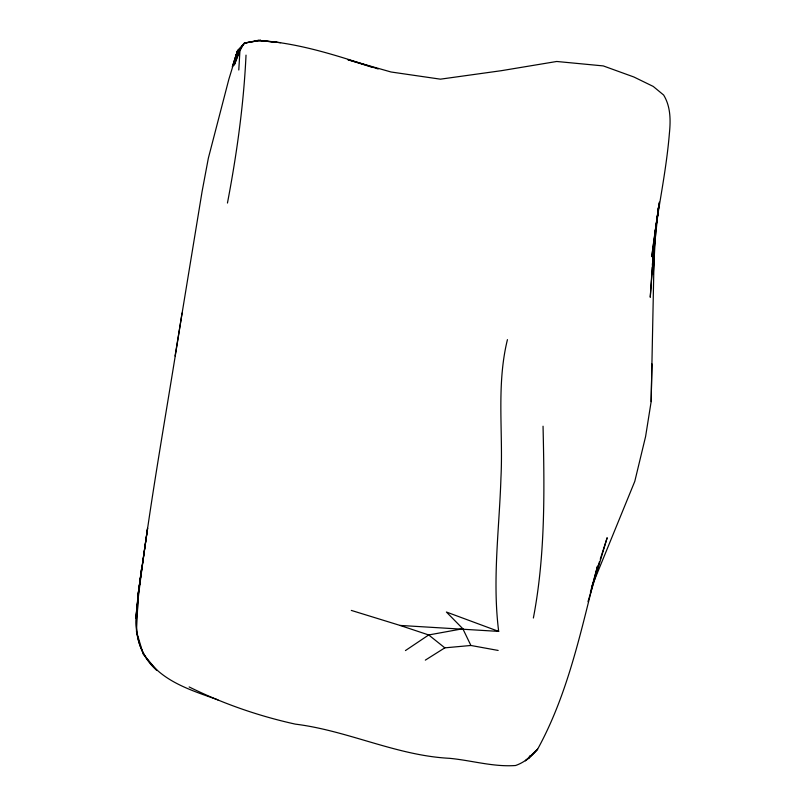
<?xml version="1.0" encoding="UTF-8"?>
<svg xmlns="http://www.w3.org/2000/svg" width="806" height="806" viewBox="0 0 806 806"><rect width="100%" height="100%" fill="white"/><g stroke="black" fill="none" stroke-linecap="round" stroke-linejoin="round"><path stroke-width="1.21" d="M591.967 586.143L634.796 481.333L645.596 436.509L651.157 401.59L651.943 363.939M651.157 401.59L654.381 242.535L654.089 248.762M239.845 52.43L238.788 70.011M653.243 271.279L653.706 258.766M246.021 55.13C243.704 104.84 236.752 154.188 227.453 203.041M653.293 273.748L655.953 227.272M652.276 266.957L650.251 297.273L655.147 231.251L658.784 205.742L651.802 256.651C656.457 215.424 665.978 174.872 669.383 133.484C670.713 120.366 670.733 106.664 663.64 95.037L653.233 86.433L633.879 76.993L603.271 65.911L556.724 61.478L501.362 70.686L440.408 79.169L391.051 71.996L347.93 59.725L371.898 67.18M653.041 257.144L652.467 264.499L655.147 231.251M653.223 254.696L653.606 249.789M652.407 265.708L658.593 207.102L657.323 216.834M138.158 598.767C134.662 618.897 134.421 642.281 147.327 659.217C163.85 682.239 192.513 690.722 217.942 699.87M138.441 596.309C149.916 501.473 167.467 407.483 182.045 313.091M655.731 229.015L656.054 226.577M656.527 222.93L657.001 219.272M655.621 230.194L656.114 226.526M656.447 224.078L659.268 203.293M658.945 204.633L659.298 202.175M175.063 356.01L202.094 191.455L208.361 158.137L228.864 79.25L237.689 50.345L244.43 43.091L257.94 40.421L280.589 42.668M507.437 339.638C496.234 385.046 503.266 431.673 500.949 477.767C499.327 528.978 492.194 580.229 498.682 631.4L400.048 625.426L351.315 610.414M533.37 618.021C545.471 554.901 544.493 490.199 543.043 426.213M590.395 592.269L597.518 566.185C581.479 628.176 568.784 692.465 537.632 749.157C531.638 756.28 524.505 762.405 515.598 765.509C493.282 767.121 471.57 760.39 449.486 758.315C396.391 755.585 347.809 730.609 295.318 724.131C258.514 715.99 222.96 703.678 189.148 686.944M587.997 601.649L607.17 537.723L600.248 559.263M596.783 570.033L599.473 561.661M528.837 758.124L537.632 749.157L525.371 760.804L528.837 758.124L529.754 755.897M405.448 650.573L428.701 634.957L462.835 628.751L470.906 645.475L498.158 650.442M425.326 660.134L444.831 647.843L470.906 645.475M277.012 42.315L257.94 40.421C299.328 42.799 339.044 56.299 378.195 68.984M400.048 625.426L428.701 634.957L444.831 647.843M498.682 631.4L446.393 612.026L462.835 628.751M137.322 611.613C133.615 633.244 140.063 655.963 156.928 670.481L143.246 654.16L136.446 631.38L138.239 595.422L141.493 569.238L138.118 594.465L135.932 618.464L138.239 595.422L137.322 611.613M144.083 552.644L138.118 594.465L147.589 528.252L144.083 552.644M235.936 55.473L232.35 66.908L237.689 50.345L235.936 55.473L244.43 43.091L260.6 40.3L244.43 43.091L235.936 55.473M237.478 55.775L234.264 65.054L242.052 45.892L237.478 55.775"/></g></svg>
